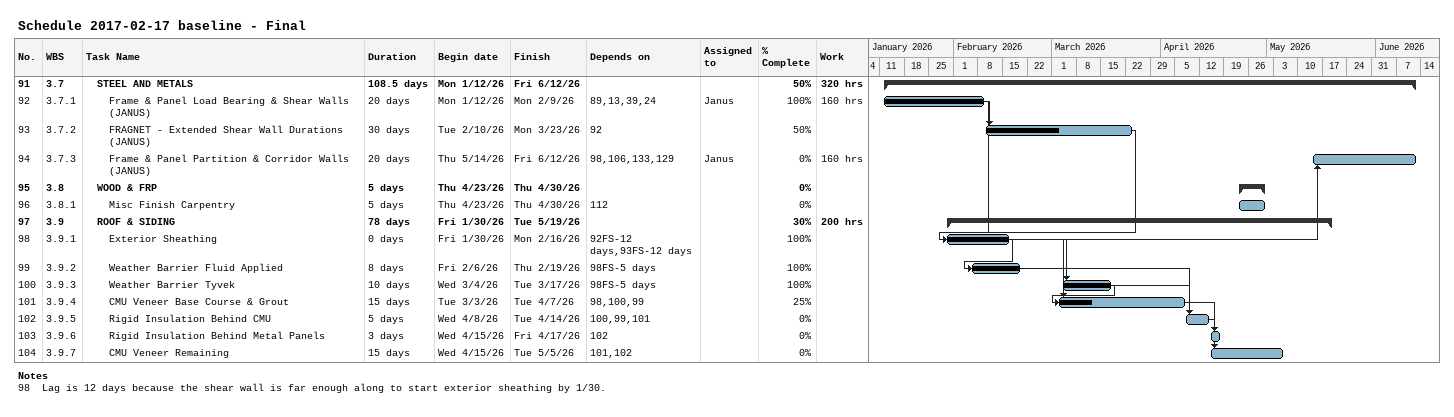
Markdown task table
Schedule 2017-02-17 baseline - Final

| ID | WBS | Task | Duration | Start | Finish | Predecessors | Resources | % complete | Work (h) |
|---|---|---|---|---|---|---|---|---|---|
| 91 | 3.7 | **STEEL AND METALS** | 108.5d | 2026-01-12 | 2026-06-12 |  |  | 50 | 320 |
| 92 | 3.7.1 | Frame & Panel Load Bearing & Shear Walls (JANUS) | 20d | 2026-01-12 | 2026-02-09 | 89, 13, 39, 24 | Janus | 100 | 160 |
| 93 | 3.7.2 | FRAGNET - Extended Shear Wall Durations (JANUS) | 30d | 2026-02-10 | 2026-03-23 | 92 |  | 50 |  |
| 94 | 3.7.3 | Frame & Panel Partition & Corridor Walls (JANUS) | 20d | 2026-05-14 | 2026-06-12 | 98, 106, 133, 129 | Janus | 0 | 160 |
| 95 | 3.8 | **WOOD & FRP** | 5d | 2026-04-23 | 2026-04-30 |  |  | 0 |  |
| 96 | 3.8.1 | Misc Finish Carpentry | 5d | 2026-04-23 | 2026-04-30 | 112 |  | 0 |  |
| 97 | 3.9 | **ROOF & SIDING** | 78d | 2026-01-30 | 2026-05-19 |  |  | 30 | 200 |
| 98 | 3.9.1 | Exterior Sheathing | 0d | 2026-01-30 | 2026-02-16 | 92FS-12d, 93FS-12d |  | 100 |  |
| 99 | 3.9.2 | Weather Barrier Fluid Applied | 8d | 2026-02-06 | 2026-02-19 | 98FS-5d |  | 100 |  |
| 100 | 3.9.3 | Weather Barrier Tyvek | 10d | 2026-03-04 | 2026-03-17 | 98FS-5d |  | 100 |  |
| 101 | 3.9.4 | CMU Veneer Base Course & Grout | 15d | 2026-03-03 | 2026-04-07 | 98, 100, 99 |  | 25 |  |
| 102 | 3.9.5 | Rigid Insulation Behind CMU | 5d | 2026-04-08 | 2026-04-14 | 100, 99, 101 |  | 0 |  |
| 103 | 3.9.6 | Rigid Insulation Behind Metal Panels | 3d | 2026-04-15 | 2026-04-17 | 102 |  | 0 |  |
| 104 | 3.9.7 | CMU Veneer Remaining | 15d | 2026-04-15 | 2026-05-05 | 101, 102 |  | 0 |  |

Notes
- 98: Lag is 12 days because the shear wall is far enough along to start exterior sheathing by 1/30.
